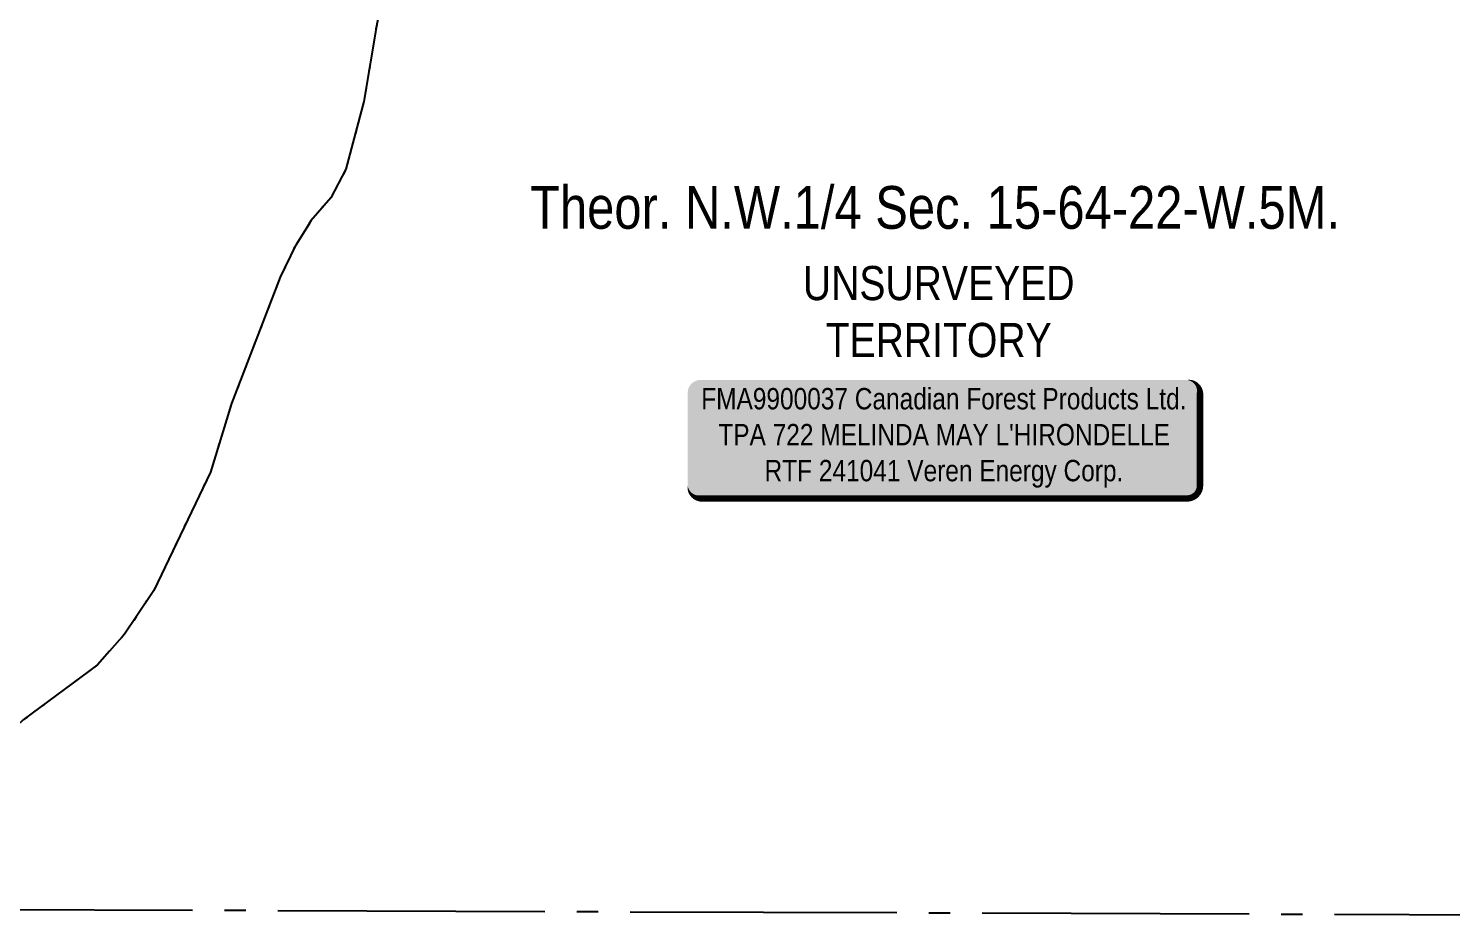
# Model space of a CAD drawing. Extents: x 471563 to 508050, y 6028961 to 6050146.
# Drawn here: x 483701 to 484367, y 6043414 to 6043829 of the extents above; entities that cross this region are included whole.
import ezdxf
from ezdxf.enums import TextEntityAlignment as Align

# ---------------------------------------------------------------- set-up
doc = ezdxf.new("R2010")
doc.units = 0
doc.header["$LTSCALE"] = 5
doc.linetypes.add('foc-QUARTERLINE', pattern=[33, 25, -3, 2, -3])
doc.linetypes.add('foc-WHEELTRACKS', pattern=[2, 0.4, -1.6])
for name, color, linetype in [('C-SYMBOL', 7, 'Continuous'), ('L-SECQ', 8, 'foc-QUARTERLINE'), ('L-UNS-T', 3, 'Continuous'), ('T-WATER-P3', 160, 'foc-WHEELTRACKS')]:
    doc.layers.add(name, color=color, linetype=linetype)
doc.styles.add('175L', font='ARIALN.TTF', dxfattribs={"height": 20})
doc.styles.add('80', font='ARIALN.TTF', dxfattribs={"height": 10})
doc.styles.add('80L', font='ARIALN.TTF', dxfattribs={"height": 10})
doc.styles.add('foc-LtypeFont', font='ARIALN.TTF', dxfattribs={"height": 7.35})
doc.linetypes.add('foc-TOPO-flowdirection-NOLINE', pattern='A,0,[">",foc-LtypeFont,S=0.3,R=0,X=0,Y=-0.945],-20,[">",foc-LtypeFont,S=0.3,R=0,X=0,Y=-0.945],0', length=20)

# ---------------------------------------------------------------- blocks, each defined once
blk = doc.blocks.new('*U81')
h = blk.add_hatch(color=255)
edge = h.paths.add_edge_path()
edge.add_line((-114, -28.5), (114, -28.5))
edge.add_arc((114, -22.5), 6, 270, 360)
edge.add_line((120, -22.5), (120, 21))
edge.add_arc((114, 21), 6, 0, 90)
edge.add_line((114, 27), (-114, 27))
edge.add_arc((-114, 21), 6, 90, 180)
edge.add_line((-120, 21), (-120, -22.5))
edge.add_arc((-114, -22.5), 6, 180, 270)
at = {"color": 44, "flags": 128}
blk.add_lwpolyline([(-114, -28.5, 3, 3, 0), (114, -28.5, 3, 3, 0.414214), (120, -22.5, 3, 3, 0), (120, 21, 3, 0, 0.414214), (114, 27, 0, 0, 0), (-114, 27, 0, 0, 0.414214), (-120, 21, 0, 0, 0), (-120, -22.5, 0, 3, 0.414214)], format="xyseb", close=True, dxfattribs=at)
at = {"color": 44, "style": '80'}
blk.add_attdef('ENTER_TEXT_001', (-35.99, -5), '', height=10, dxfattribs=at)

msp = doc.modelspace()

# ---------------------------------------------------------------- linework, layer by layer
at = {"layer": 'L-SECQ', "flags": 128}
msp.add_lwpolyline([(484437.414, 6043413.721), (483666.561, 6043416.51)], dxfattribs=at)
at = {"layer": 'T-WATER-P3', "flags": 128}
for points in [[(484072.328, 6044135.772), (484061.351, 6044114.725), (484050.226, 6044099.604), (484037.544, 6044086.262), (484018.335, 6044069.901), (483971.719, 6044048.228), (483946.987, 6044031.856), (483930.465, 6044028.185), (483906.336, 6044011.751), (483899.212, 6043998.687), (483885.204, 6043952.75), (483878.381, 6043899.05), (483863.766, 6043831.326), (483857.714, 6043795.029), (483849.272, 6043763.422), (483842.206, 6043749.999), (483832.929, 6043739.221), (483830.759, 6043735.733), (483825.782, 6043727.732)], [(483825.782, 6043727.732), (483825.14, 6043726.699), (483823.272, 6043722.806), (483818.498, 6043712.854), (483795.681, 6043653.56), (483785.798, 6043621.476), (483759.27, 6043565.975), (483750.959, 6043553.615), (483745.573, 6043545.604), (483738.575, 6043537.619), (483732.99, 6043531.242), (483698.144, 6043505.358), (483665.694, 6043474.906), (483634.008, 6043448.348)]]:
    msp.add_lwpolyline(points, dxfattribs=at)
at = {"layer": 'T-WATER-P3', "linetype": 'foc-TOPO-flowdirection-NOLINE', "flags": 128}
for points in [[(484072.328, 6044135.772), (484061.351, 6044114.725), (484050.226, 6044099.604), (484037.544, 6044086.262), (484018.335, 6044069.901), (483971.719, 6044048.228), (483946.987, 6044031.856), (483930.465, 6044028.185), (483906.336, 6044011.751), (483899.212, 6043998.687), (483885.204, 6043952.75), (483878.381, 6043899.05), (483863.766, 6043831.326), (483857.714, 6043795.029), (483849.272, 6043763.422), (483842.206, 6043749.999), (483832.929, 6043739.221), (483830.759, 6043735.733), (483825.782, 6043727.732)], [(483825.782, 6043727.732), (483825.14, 6043726.699), (483823.272, 6043722.806), (483818.498, 6043712.854), (483795.681, 6043653.56), (483785.798, 6043621.476), (483759.27, 6043565.975), (483750.959, 6043553.615), (483745.573, 6043545.604), (483738.575, 6043537.619), (483732.99, 6043531.242), (483698.144, 6043505.358), (483665.694, 6043474.906), (483634.008, 6043448.348)]]:
    msp.add_lwpolyline(points, dxfattribs=at)

# ---------------------------------------------------------------- block references
ref = msp.add_blockref('*U81', (484129.398, 6043637.641))
ref.add_attrib('ENTER_TEXT_001', 'FMA9900037 Canadian Forest Products Ltd.', (484015.732, 6043650.866), dxfattribs={"color": 44, "height": 10, "style": '80'})
ref.add_attrib('ENTER_TEXT_002', "TPA 722 MELINDA MAY L'HIRONDELLE", (484023.747, 6043634.022), dxfattribs={"color": 44, "height": 10, "style": '80'})
ref.add_attrib('ENTER_TEXT_003', 'RTF 241041 Veren Energy Corp.', (484045.398, 6043617.178), dxfattribs={"color": 44, "height": 10, "style": '80'})

# ---------------------------------------------------------------- texts
at = {"layer": 'C-SYMBOL', "color": 3, "style": '175L'}
msp.add_text('Theor. N.W.1/4 Sec. 15-64-22-W.5M.', height=20, dxfattribs=at).set_placement((484125.273, 6043729.48), align=Align.BOTTOM_CENTER)
at = {"layer": 'L-UNS-T', "color": 3, "insert": (484126.993, 6043696.583), "char_height": 16, "attachment_point": 5, "style": '80L'}
msp.add_mtext_dynamic_manual_height_columns('UNSURVEYED TERRITORY', width=126.41479, gutter_width=47.5, heights=[0], dxfattribs=at)

doc.saveas('drawing.dxf')
